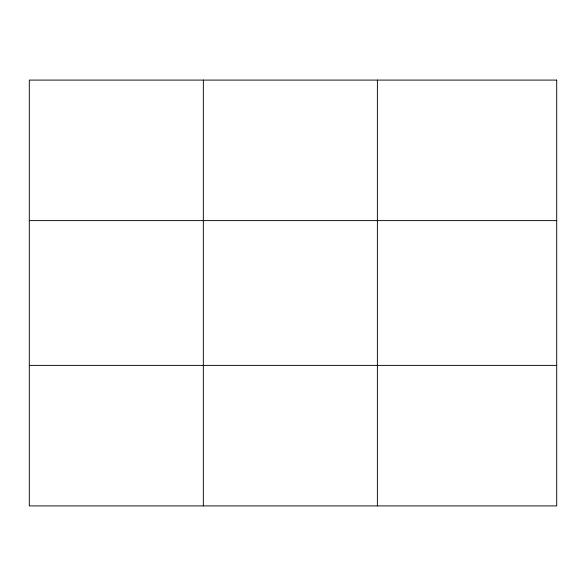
<?xml version="1.0" encoding="UTF-8"?>
<svg xmlns="http://www.w3.org/2000/svg" width="586" height="586" viewBox="0 0 586 586"><rect width="100%" height="100%" fill="white"/><g stroke="black" fill="none" stroke-linecap="round" stroke-linejoin="round"><path stroke-width="0.88" d="M203.342 80.092L203.342 505.908M377.384 80.092L377.384 505.908M29.3 220.614L556.7 220.614M29.3 365.386L556.7 365.386M556.7 80.092L556.7 505.908L29.3 505.908L29.3 80.092L556.7 80.092"/></g></svg>
